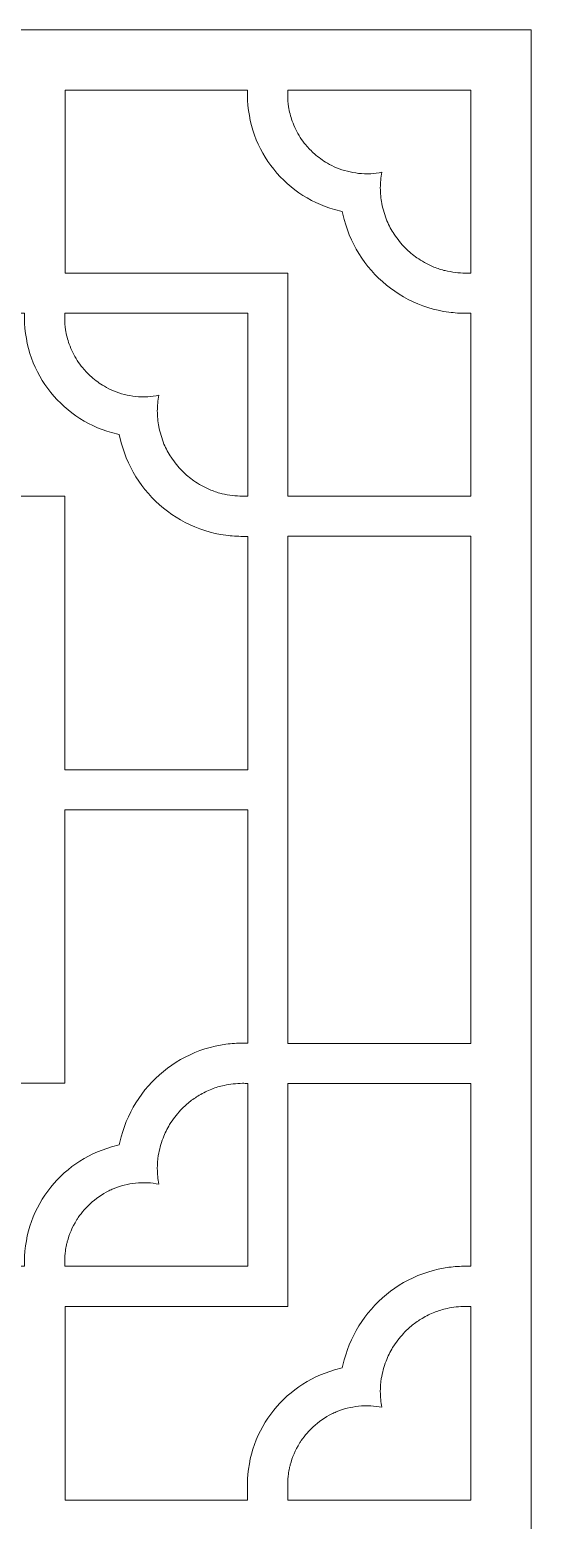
# Model space of a CAD drawing. Header units: centimetres. Extents: x -14.1 to 14.9, y -13 to 16.1.
# Drawn here: x 10.04 to 14.93, y 1.56 to 16.07 of the extents above; entities that cross this region are included whole.
import ezdxf

# ---------------------------------------------------------------- set-up
doc = ezdxf.new("R2010")
doc.units = ezdxf.units.CM
doc.header["$MEASUREMENT"] = 0
doc.layers.add('layer 1', color=7, linetype='Continuous')

msp = doc.modelspace()

# ---------------------------------------------------------------- linework, layer by layer
at = {"layer": 'layer 1', "color": 242, "lineweight": 9}
for points, knots in [([(-14.0974, -12.95474), (-14.0974, -3.27919), (-14.0974, 6.39637), (-14.0974, 16.07193), (-14.0974, 16.07193), (-14.0974, 16.07193), (14.92927, 16.07193), (14.92927, 16.07193), (14.92927, 16.07193), (14.92927, 6.39637), (14.92927, -3.27919), (14.92927, -12.95474), (14.92927, -12.95474), (14.92927, -12.95474), (-14.0974, -12.95474), (-14.0974, -12.95474)], [0, 0, 0, 0, 0.2, 0.2, 0.2, 0.2, 0.4, 0.4, 0.4, 0.4, 0.6, 0.6, 0.6, 0.6, 1, 1, 1, 1]), ([(12.5593, 11.53059), (12.5593, 11.53059), (12.5593, 13.70196), (12.5593, 13.70196), (12.5593, 13.70196), (12.5593, 13.70196), (10.38879, 13.70196), (10.38879, 13.70196), (10.38879, 13.70196), (10.38879, 13.70196), (10.38879, 15.48355), (10.38879, 15.48355), (10.38879, 15.48355), (10.38879, 15.48355), (12.16458, 15.48355), (12.16458, 15.48355), (12.16458, 15.48355), (12.16458, 15.48355), (12.16685, 15.38656), (12.16685, 15.38656), (12.16685, 15.38656), (12.16685, 15.38656), (12.17024, 15.33605), (12.17024, 15.33605), (12.17024, 15.33605), (12.17024, 15.33605), (12.17577, 15.28616), (12.17577, 15.28616), (12.17577, 15.28616), (12.17577, 15.28616), (12.18341, 15.23692), (12.18341, 15.23692), (12.18341, 15.23692), (12.18341, 15.23692), (12.1931, 15.18839), (12.1931, 15.18839), (12.1931, 15.18839), (12.1931, 15.18839), (12.20479, 15.14059), (12.20479, 15.14059), (12.20479, 15.14059), (12.20479, 15.14059), (12.21845, 15.09357), (12.21845, 15.09357), (12.21845, 15.09357), (12.21845, 15.09357), (12.23402, 15.04739), (12.23402, 15.04739), (12.23402, 15.04739), (12.23402, 15.04739), (12.25145, 15.00209), (12.25145, 15.00209), (12.25145, 15.00209), (12.25145, 15.00209), (12.27072, 14.95771), (12.27072, 14.95771), (12.27072, 14.95771), (12.27072, 14.95771), (12.29175, 14.91429), (12.29175, 14.91429), (12.29175, 14.91429), (12.29175, 14.91429), (12.31452, 14.8719), (12.31452, 14.8719), (12.31452, 14.8719), (12.31452, 14.8719), (12.33898, 14.83056), (12.33898, 14.83056), (12.33898, 14.83056), (12.33898, 14.83056), (12.36507, 14.79033), (12.36507, 14.79033), (12.36507, 14.79033), (12.36507, 14.79033), (12.39276, 14.75126), (12.39276, 14.75126), (12.39276, 14.75126), (12.39276, 14.75126), (12.42199, 14.71339), (12.42199, 14.71339), (12.42199, 14.71339), (12.42199, 14.71339), (12.45272, 14.67677), (12.45272, 14.67677), (12.45272, 14.67677), (12.45272, 14.67677), (12.4849, 14.64145), (12.4849, 14.64145), (12.4849, 14.64145), (12.4849, 14.64145), (12.51848, 14.60748), (12.51848, 14.60748), (12.51848, 14.60748), (12.51848, 14.60748), (12.55343, 14.57488), (12.55343, 14.57488), (12.55343, 14.57488), (12.55343, 14.57488), (12.58968, 14.54374), (12.58968, 14.54374), (12.58968, 14.54374), (12.58968, 14.54374), (12.6272, 14.51407), (12.6272, 14.51407), (12.6272, 14.51407), (12.6272, 14.51407), (12.66594, 14.48595), (12.66594, 14.48595), (12.66594, 14.48595), (12.66594, 14.48595), (12.70584, 14.45939), (12.70584, 14.45939), (12.70584, 14.45939), (12.70584, 14.45939), (12.74686, 14.43447), (12.74686, 14.43447), (12.74686, 14.43447), (12.74686, 14.43447), (12.78897, 14.41121), (12.78897, 14.41121), (12.78897, 14.41121), (12.78897, 14.41121), (12.8321, 14.38968), (12.8321, 14.38968), (12.8321, 14.38968), (12.8321, 14.38968), (12.87621, 14.3699), (12.87621, 14.3699), (12.87621, 14.3699), (12.87621, 14.3699), (12.92125, 14.35194), (12.92125, 14.35194), (12.92125, 14.35194), (12.92125, 14.35194), (12.96719, 14.33583), (12.96719, 14.33583), (12.96719, 14.33583), (12.96719, 14.33583), (13.01397, 14.32162), (13.01397, 14.32162), (13.01397, 14.32162), (13.01397, 14.32162), (13.08931, 14.3022), (13.08931, 14.3022), (13.08931, 14.3022), (13.08931, 14.3022), (13.10822, 14.22324), (13.10822, 14.22324), (13.10822, 14.22324), (13.10822, 14.22324), (13.12258, 14.173), (13.12258, 14.173), (13.12258, 14.173), (13.12258, 14.173), (13.13901, 14.12367), (13.13901, 14.12367), (13.13901, 14.12367), (13.13901, 14.12367), (13.15746, 14.07527), (13.15746, 14.07527), (13.15746, 14.07527), (13.15746, 14.07527), (13.1779, 14.02788), (13.1779, 14.02788), (13.1779, 14.02788), (13.1779, 14.02788), (13.20025, 13.98152), (13.20025, 13.98152), (13.20025, 13.98152), (13.20025, 13.98152), (13.22448, 13.93626), (13.22448, 13.93626), (13.22448, 13.93626), (13.22448, 13.93626), (13.25053, 13.89215), (13.25053, 13.89215), (13.25053, 13.89215), (13.25053, 13.89215), (13.27835, 13.84924), (13.27835, 13.84924), (13.27835, 13.84924), (13.27835, 13.84924), (13.30789, 13.80757), (13.30789, 13.80757), (13.30789, 13.80757), (13.30789, 13.80757), (13.3391, 13.76721), (13.3391, 13.76721), (13.3391, 13.76721), (13.3391, 13.76721), (13.37194, 13.7282), (13.37194, 13.7282), (13.37194, 13.7282), (13.37194, 13.7282), (13.40634, 13.6906), (13.40634, 13.6906), (13.40634, 13.6906), (13.40634, 13.6906), (13.44226, 13.65445), (13.44226, 13.65445), (13.44226, 13.65445), (13.44226, 13.65445), (13.47964, 13.61981), (13.47964, 13.61981), (13.47964, 13.61981), (13.47964, 13.61981), (13.51844, 13.58673), (13.51844, 13.58673), (13.51844, 13.58673), (13.51844, 13.58673), (13.55859, 13.55527), (13.55859, 13.55527), (13.55859, 13.55527), (13.55859, 13.55527), (13.60005, 13.52547), (13.60005, 13.52547), (13.60005, 13.52547), (13.60005, 13.52547), (13.64278, 13.49738), (13.64278, 13.49738), (13.64278, 13.49738), (13.64278, 13.49738), (13.68671, 13.47105), (13.68671, 13.47105), (13.68671, 13.47105), (13.68671, 13.47105), (13.73179, 13.44654), (13.73179, 13.44654), (13.73179, 13.44654), (13.73179, 13.44654), (13.77798, 13.4239), (13.77798, 13.4239), (13.77798, 13.4239), (13.77798, 13.4239), (13.82522, 13.40317), (13.82522, 13.40317), (13.82522, 13.40317), (13.82522, 13.40317), (13.87347, 13.38441), (13.87347, 13.38441), (13.87347, 13.38441), (13.87347, 13.38441), (13.92266, 13.36767), (13.92266, 13.36767), (13.92266, 13.36767), (13.92266, 13.36767), (13.97275, 13.353), (13.97275, 13.353), (13.97275, 13.353), (13.97275, 13.353), (14.0237, 13.34045), (14.0237, 13.34045), (14.0237, 13.34045), (14.0237, 13.34045), (14.07546, 13.33005), (14.07546, 13.33005), (14.07546, 13.33005), (14.07546, 13.33005), (14.12797, 13.32189), (14.12797, 13.32189), (14.12797, 13.32189), (14.18315, 13.31577), (14.2382, 13.31067), (14.29383, 13.31125), (14.29383, 13.31125), (14.29383, 13.31125), (14.34089, 13.31153), (14.34089, 13.31153), (14.34089, 13.31153), (14.34089, 13.31153), (14.34089, 11.53059), (14.34089, 11.53059), (14.34089, 11.53059), (14.34089, 11.53059), (12.5593, 11.53059), (12.5593, 11.53059)], [0, 0, 0, 0, 0.01428571, 0.01428571, 0.01428571, 0.01428571, 0.02857143, 0.02857143, 0.02857143, 0.02857143, 0.04285714, 0.04285714, 0.04285714, 0.04285714, 0.05714286, 0.05714286, 0.05714286, 0.05714286, 0.07142857, 0.07142857, 0.07142857, 0.07142857, 0.08571429, 0.08571429, 0.08571429, 0.08571429, 0.1, 0.1, 0.1, 0.1, 0.11428571, 0.11428571, 0.11428571, 0.11428571, 0.12857143, 0.12857143, 0.12857143, 0.12857143, 0.14285714, 0.14285714, 0.14285714, 0.14285714, 0.15714286, 0.15714286, 0.15714286, 0.15714286, 0.17142857, 0.17142857, 0.17142857, 0.17142857, 0.18571429, 0.18571429, 0.18571429, 0.18571429, 0.2, 0.2, 0.2, 0.2, 0.21428571, 0.21428571, 0.21428571, 0.21428571, 0.22857143, 0.22857143, 0.22857143, 0.22857143, 0.24285714, 0.24285714, 0.24285714, 0.24285714, 0.25714286, 0.25714286, 0.25714286, 0.25714286, 0.27142857, 0.27142857, 0.27142857, 0.27142857, 0.28571429, 0.28571429, 0.28571429, 0.28571429, 0.3, 0.3, 0.3, 0.3, 0.31428571, 0.31428571, 0.31428571, 0.31428571, 0.32857143, 0.32857143, 0.32857143, 0.32857143, 0.34285714, 0.34285714, 0.34285714, 0.34285714, 0.35714286, 0.35714286, 0.35714286, 0.35714286, 0.37142857, 0.37142857, 0.37142857, 0.37142857, 0.38571429, 0.38571429, 0.38571429, 0.38571429, 0.4, 0.4, 0.4, 0.4, 0.41428571, 0.41428571, 0.41428571, 0.41428571, 0.42857143, 0.42857143, 0.42857143, 0.42857143, 0.44285714, 0.44285714, 0.44285714, 0.44285714, 0.45714286, 0.45714286, 0.45714286, 0.45714286, 0.47142857, 0.47142857, 0.47142857, 0.47142857, 0.48571429, 0.48571429, 0.48571429, 0.48571429, 0.5, 0.5, 0.5, 0.5, 0.51428571, 0.51428571, 0.51428571, 0.51428571, 0.52857143, 0.52857143, 0.52857143, 0.52857143, 0.54285714, 0.54285714, 0.54285714, 0.54285714, 0.55714286, 0.55714286, 0.55714286, 0.55714286, 0.57142857, 0.57142857, 0.57142857, 0.57142857, 0.58571429, 0.58571429, 0.58571429, 0.58571429, 0.6, 0.6, 0.6, 0.6, 0.61428571, 0.61428571, 0.61428571, 0.61428571, 0.62857143, 0.62857143, 0.62857143, 0.62857143, 0.64285714, 0.64285714, 0.64285714, 0.64285714, 0.65714286, 0.65714286, 0.65714286, 0.65714286, 0.67142857, 0.67142857, 0.67142857, 0.67142857, 0.68571429, 0.68571429, 0.68571429, 0.68571429, 0.7, 0.7, 0.7, 0.7, 0.71428571, 0.71428571, 0.71428571, 0.71428571, 0.72857143, 0.72857143, 0.72857143, 0.72857143, 0.74285714, 0.74285714, 0.74285714, 0.74285714, 0.75714286, 0.75714286, 0.75714286, 0.75714286, 0.77142857, 0.77142857, 0.77142857, 0.77142857, 0.78571429, 0.78571429, 0.78571429, 0.78571429, 0.8, 0.8, 0.8, 0.8, 0.81428571, 0.81428571, 0.81428571, 0.81428571, 0.82857143, 0.82857143, 0.82857143, 0.82857143, 0.84285714, 0.84285714, 0.84285714, 0.84285714, 0.85714286, 0.85714286, 0.85714286, 0.85714286, 0.87142857, 0.87142857, 0.87142857, 0.87142857, 0.88571429, 0.88571429, 0.88571429, 0.88571429, 0.9, 0.9, 0.9, 0.9, 0.91428571, 0.91428571, 0.91428571, 0.91428571, 0.92857143, 0.92857143, 0.92857143, 0.92857143, 0.94285714, 0.94285714, 0.94285714, 0.94285714, 0.95714286, 0.95714286, 0.95714286, 0.95714286, 0.97142857, 0.97142857, 0.97142857, 0.97142857, 1, 1, 1, 1]), ([(14.07801, 13.72959), (14.04059, 13.74044), (14.00394, 13.75302), (13.96768, 13.76727), (13.96768, 13.76727), (13.91447, 13.79158), (13.86414, 13.8195), (13.81562, 13.85221), (13.81562, 13.85221), (13.77536, 13.87969), (13.73843, 13.91245), (13.70313, 13.94601), (13.70313, 13.94601), (13.66294, 13.98839), (13.62671, 14.03299), (13.5939, 14.08132), (13.5939, 14.08132), (13.56671, 14.12189), (13.54461, 14.16614), (13.5244, 14.21057), (13.5244, 14.21057), (13.50272, 14.26581), (13.48586, 14.32169), (13.47386, 14.37984), (13.47386, 14.37984), (13.46384, 14.42983), (13.4606, 14.48151), (13.45925, 14.53244), (13.45925, 14.53244), (13.46068, 14.58371), (13.46528, 14.63432), (13.4742, 14.68487), (13.4742, 14.68487), (13.43841, 14.67801), (13.40253, 14.67352), (13.36623, 14.67063), (13.36623, 14.67063), (13.32659, 14.66971), (13.28723, 14.67066), (13.2477, 14.67361), (13.2477, 14.67361), (13.17445, 14.68322), (13.10129, 14.69948), (13.03315, 14.72847), (13.03315, 14.72847), (13.00252, 14.74161), (12.97219, 14.75563), (12.94354, 14.77268), (12.94354, 14.77268), (12.89882, 14.79986), (12.85723, 14.82987), (12.81782, 14.86431), (12.81782, 14.86431), (12.78732, 14.89155), (12.75929, 14.92042), (12.73236, 14.95118), (12.73236, 14.95118), (12.71455, 14.97497), (12.6957, 14.99816), (12.67989, 15.02334), (12.67989, 15.02334), (12.64823, 15.07457), (12.62212, 15.12741), (12.60093, 15.1838), (12.60093, 15.1838), (12.58442, 15.22869), (12.57388, 15.27547), (12.56541, 15.32249), (12.56541, 15.32249), (12.56073, 15.35949), (12.55796, 15.39648), (12.55753, 15.43379), (12.55753, 15.43379), (12.55753, 15.43379), (12.55718, 15.48355), (12.55718, 15.48355), (12.55718, 15.48355), (12.55718, 15.48355), (14.34089, 15.48355), (14.34089, 15.48355), (14.34089, 15.48355), (14.34089, 15.48355), (14.34089, 13.70345), (14.34089, 13.70345), (14.34089, 13.70345), (14.32376, 13.703), (14.30663, 13.70255), (14.28952, 13.7021), (14.28952, 13.7021), (14.22194, 13.70403), (14.15635, 13.71182), (14.09034, 13.72649), (14.09034, 13.72649), (14.09034, 13.72649), (14.07801, 13.72959), (14.07801, 13.72959)], [0, 0, 0, 0, 0.04, 0.04, 0.04, 0.04, 0.08, 0.08, 0.08, 0.08, 0.12, 0.12, 0.12, 0.12, 0.16, 0.16, 0.16, 0.16, 0.2, 0.2, 0.2, 0.2, 0.24, 0.24, 0.24, 0.24, 0.28, 0.28, 0.28, 0.28, 0.32, 0.32, 0.32, 0.32, 0.36, 0.36, 0.36, 0.36, 0.4, 0.4, 0.4, 0.4, 0.44, 0.44, 0.44, 0.44, 0.48, 0.48, 0.48, 0.48, 0.52, 0.52, 0.52, 0.52, 0.56, 0.56, 0.56, 0.56, 0.6, 0.6, 0.6, 0.6, 0.64, 0.64, 0.64, 0.64, 0.68, 0.68, 0.68, 0.68, 0.72, 0.72, 0.72, 0.72, 0.76, 0.76, 0.76, 0.76, 0.8, 0.8, 0.8, 0.8, 0.84, 0.84, 0.84, 0.84, 0.88, 0.88, 0.88, 0.88, 0.92, 0.92, 0.92, 0.92, 1, 1, 1, 1]), ([(10.38694, 8.86692), (10.38694, 8.86692), (10.38694, 11.5296), (10.38694, 11.5296), (10.38694, 11.5296), (10.38694, 11.5296), (7.67149, 11.5296), (7.67149, 11.5296), (7.67149, 11.5296), (7.67149, 11.5296), (7.67149, 13.31119), (7.67149, 13.31119), (7.67149, 13.31119), (7.67149, 13.31119), (9.99222, 13.31119), (9.99222, 13.31119), (9.99222, 13.31119), (9.99222, 13.31119), (9.99449, 13.2142), (9.99449, 13.2142), (9.99449, 13.2142), (9.99449, 13.2142), (9.99788, 13.16369), (9.99788, 13.16369), (9.99788, 13.16369), (9.99788, 13.16369), (10.00342, 13.1138), (10.00342, 13.1138), (10.00342, 13.1138), (10.00342, 13.1138), (10.01105, 13.06456), (10.01105, 13.06456), (10.01105, 13.06456), (10.01105, 13.06456), (10.02074, 13.01603), (10.02074, 13.01603), (10.02074, 13.01603), (10.02074, 13.01603), (10.03243, 12.96823), (10.03243, 12.96823), (10.03243, 12.96823), (10.03243, 12.96823), (10.04609, 12.92121), (10.04609, 12.92121), (10.04609, 12.92121), (10.04609, 12.92121), (10.06166, 12.87503), (10.06166, 12.87503), (10.06166, 12.87503), (10.06166, 12.87503), (10.07909, 12.82973), (10.07909, 12.82973), (10.07909, 12.82973), (10.07909, 12.82973), (10.09836, 12.78535), (10.09836, 12.78535), (10.09836, 12.78535), (10.09836, 12.78535), (10.11939, 12.74194), (10.11939, 12.74194), (10.11939, 12.74194), (10.11939, 12.74194), (10.14216, 12.69954), (10.14216, 12.69954), (10.14216, 12.69954), (10.14216, 12.69954), (10.16662, 12.6582), (10.16662, 12.6582), (10.16662, 12.6582), (10.16662, 12.6582), (10.19271, 12.61798), (10.19271, 12.61798), (10.19271, 12.61798), (10.19271, 12.61798), (10.2204, 12.5789), (10.2204, 12.5789), (10.2204, 12.5789), (10.2204, 12.5789), (10.24963, 12.54103), (10.24963, 12.54103), (10.24963, 12.54103), (10.24963, 12.54103), (10.28036, 12.50441), (10.28036, 12.50441), (10.28036, 12.50441), (10.28036, 12.50441), (10.31254, 12.46909), (10.31254, 12.46909), (10.31254, 12.46909), (10.31254, 12.46909), (10.34612, 12.43512), (10.34612, 12.43512), (10.34612, 12.43512), (10.34612, 12.43512), (10.38107, 12.40253), (10.38107, 12.40253), (10.38107, 12.40253), (10.38107, 12.40253), (10.41732, 12.37138), (10.41732, 12.37138), (10.41732, 12.37138), (10.41732, 12.37138), (10.45484, 12.34171), (10.45484, 12.34171), (10.45484, 12.34171), (10.45484, 12.34171), (10.49358, 12.31359), (10.49358, 12.31359), (10.49358, 12.31359), (10.49358, 12.31359), (10.53348, 12.28703), (10.53348, 12.28703), (10.53348, 12.28703), (10.53348, 12.28703), (10.5745, 12.26211), (10.5745, 12.26211), (10.5745, 12.26211), (10.5745, 12.26211), (10.61661, 12.23885), (10.61661, 12.23885), (10.61661, 12.23885), (10.61661, 12.23885), (10.65974, 12.21732), (10.65974, 12.21732), (10.65974, 12.21732), (10.65974, 12.21732), (10.70385, 12.19754), (10.70385, 12.19754), (10.70385, 12.19754), (10.70385, 12.19754), (10.74889, 12.17958), (10.74889, 12.17958), (10.74889, 12.17958), (10.74889, 12.17958), (10.79483, 12.16347), (10.79483, 12.16347), (10.79483, 12.16347), (10.79483, 12.16347), (10.84161, 12.14926), (10.84161, 12.14926), (10.84161, 12.14926), (10.84161, 12.14926), (10.91695, 12.12984), (10.91695, 12.12984), (10.91695, 12.12984), (10.91695, 12.12984), (10.93586, 12.05088), (10.93586, 12.05088), (10.93586, 12.05088), (10.93586, 12.05088), (10.95022, 12.00064), (10.95022, 12.00064), (10.95022, 12.00064), (10.95022, 12.00064), (10.96665, 11.95131), (10.96665, 11.95131), (10.96665, 11.95131), (10.96665, 11.95131), (10.9851, 11.90291), (10.9851, 11.90291), (10.9851, 11.90291), (10.9851, 11.90291), (11.00554, 11.85552), (11.00554, 11.85552), (11.00554, 11.85552), (11.00554, 11.85552), (11.02789, 11.80916), (11.02789, 11.80916), (11.02789, 11.80916), (11.02789, 11.80916), (11.05212, 11.7639), (11.05212, 11.7639), (11.05212, 11.7639), (11.05212, 11.7639), (11.07817, 11.71979), (11.07817, 11.71979), (11.07817, 11.71979), (11.07817, 11.71979), (11.10599, 11.67688), (11.10599, 11.67688), (11.10599, 11.67688), (11.10599, 11.67688), (11.13553, 11.63521), (11.13553, 11.63521), (11.13553, 11.63521), (11.13553, 11.63521), (11.16675, 11.59485), (11.16675, 11.59485), (11.16675, 11.59485), (11.16675, 11.59485), (11.19958, 11.55584), (11.19958, 11.55584), (11.19958, 11.55584), (11.19958, 11.55584), (11.23398, 11.51824), (11.23398, 11.51824), (11.23398, 11.51824), (11.23398, 11.51824), (11.2699, 11.48209), (11.2699, 11.48209), (11.2699, 11.48209), (11.2699, 11.48209), (11.30728, 11.44746), (11.30728, 11.44746), (11.30728, 11.44746), (11.30728, 11.44746), (11.34608, 11.41437), (11.34608, 11.41437), (11.34608, 11.41437), (11.34608, 11.41437), (11.38623, 11.38291), (11.38623, 11.38291), (11.38623, 11.38291), (11.38623, 11.38291), (11.42769, 11.35311), (11.42769, 11.35311), (11.42769, 11.35311), (11.42769, 11.35311), (11.47042, 11.32502), (11.47042, 11.32502), (11.47042, 11.32502), (11.47042, 11.32502), (11.51435, 11.29869), (11.51435, 11.29869), (11.51435, 11.29869), (11.51435, 11.29869), (11.55943, 11.27418), (11.55943, 11.27418), (11.55943, 11.27418), (11.55943, 11.27418), (11.60562, 11.25154), (11.60562, 11.25154), (11.60562, 11.25154), (11.60562, 11.25154), (11.65286, 11.23081), (11.65286, 11.23081), (11.65286, 11.23081), (11.65286, 11.23081), (11.70111, 11.21205), (11.70111, 11.21205), (11.70111, 11.21205), (11.70111, 11.21205), (11.7503, 11.19531), (11.7503, 11.19531), (11.7503, 11.19531), (11.7503, 11.19531), (11.80039, 11.18064), (11.80039, 11.18064), (11.80039, 11.18064), (11.80039, 11.18064), (11.85134, 11.16809), (11.85134, 11.16809), (11.85134, 11.16809), (11.85134, 11.16809), (11.9031, 11.15769), (11.9031, 11.15769), (11.9031, 11.15769), (11.9031, 11.15769), (11.95561, 11.14953), (11.95561, 11.14953), (11.95561, 11.14953), (12.01079, 11.14341), (12.06584, 11.13831), (12.12147, 11.1389), (12.12147, 11.1389), (12.12147, 11.1389), (12.16853, 11.13917), (12.16853, 11.13917), (12.16853, 11.13917), (12.16853, 11.13917), (12.16853, 8.86692), (12.16853, 8.86692), (12.16853, 8.86692), (12.16853, 8.86692), (10.38694, 8.86692), (10.38694, 8.86692)], [0, 0, 0, 0, 0.01428571, 0.01428571, 0.01428571, 0.01428571, 0.02857143, 0.02857143, 0.02857143, 0.02857143, 0.04285714, 0.04285714, 0.04285714, 0.04285714, 0.05714286, 0.05714286, 0.05714286, 0.05714286, 0.07142857, 0.07142857, 0.07142857, 0.07142857, 0.08571429, 0.08571429, 0.08571429, 0.08571429, 0.1, 0.1, 0.1, 0.1, 0.11428571, 0.11428571, 0.11428571, 0.11428571, 0.12857143, 0.12857143, 0.12857143, 0.12857143, 0.14285714, 0.14285714, 0.14285714, 0.14285714, 0.15714286, 0.15714286, 0.15714286, 0.15714286, 0.17142857, 0.17142857, 0.17142857, 0.17142857, 0.18571429, 0.18571429, 0.18571429, 0.18571429, 0.2, 0.2, 0.2, 0.2, 0.21428571, 0.21428571, 0.21428571, 0.21428571, 0.22857143, 0.22857143, 0.22857143, 0.22857143, 0.24285714, 0.24285714, 0.24285714, 0.24285714, 0.25714286, 0.25714286, 0.25714286, 0.25714286, 0.27142857, 0.27142857, 0.27142857, 0.27142857, 0.28571429, 0.28571429, 0.28571429, 0.28571429, 0.3, 0.3, 0.3, 0.3, 0.31428571, 0.31428571, 0.31428571, 0.31428571, 0.32857143, 0.32857143, 0.32857143, 0.32857143, 0.34285714, 0.34285714, 0.34285714, 0.34285714, 0.35714286, 0.35714286, 0.35714286, 0.35714286, 0.37142857, 0.37142857, 0.37142857, 0.37142857, 0.38571429, 0.38571429, 0.38571429, 0.38571429, 0.4, 0.4, 0.4, 0.4, 0.41428571, 0.41428571, 0.41428571, 0.41428571, 0.42857143, 0.42857143, 0.42857143, 0.42857143, 0.44285714, 0.44285714, 0.44285714, 0.44285714, 0.45714286, 0.45714286, 0.45714286, 0.45714286, 0.47142857, 0.47142857, 0.47142857, 0.47142857, 0.48571429, 0.48571429, 0.48571429, 0.48571429, 0.5, 0.5, 0.5, 0.5, 0.51428571, 0.51428571, 0.51428571, 0.51428571, 0.52857143, 0.52857143, 0.52857143, 0.52857143, 0.54285714, 0.54285714, 0.54285714, 0.54285714, 0.55714286, 0.55714286, 0.55714286, 0.55714286, 0.57142857, 0.57142857, 0.57142857, 0.57142857, 0.58571429, 0.58571429, 0.58571429, 0.58571429, 0.6, 0.6, 0.6, 0.6, 0.61428571, 0.61428571, 0.61428571, 0.61428571, 0.62857143, 0.62857143, 0.62857143, 0.62857143, 0.64285714, 0.64285714, 0.64285714, 0.64285714, 0.65714286, 0.65714286, 0.65714286, 0.65714286, 0.67142857, 0.67142857, 0.67142857, 0.67142857, 0.68571429, 0.68571429, 0.68571429, 0.68571429, 0.7, 0.7, 0.7, 0.7, 0.71428571, 0.71428571, 0.71428571, 0.71428571, 0.72857143, 0.72857143, 0.72857143, 0.72857143, 0.74285714, 0.74285714, 0.74285714, 0.74285714, 0.75714286, 0.75714286, 0.75714286, 0.75714286, 0.77142857, 0.77142857, 0.77142857, 0.77142857, 0.78571429, 0.78571429, 0.78571429, 0.78571429, 0.8, 0.8, 0.8, 0.8, 0.81428571, 0.81428571, 0.81428571, 0.81428571, 0.82857143, 0.82857143, 0.82857143, 0.82857143, 0.84285714, 0.84285714, 0.84285714, 0.84285714, 0.85714286, 0.85714286, 0.85714286, 0.85714286, 0.87142857, 0.87142857, 0.87142857, 0.87142857, 0.88571429, 0.88571429, 0.88571429, 0.88571429, 0.9, 0.9, 0.9, 0.9, 0.91428571, 0.91428571, 0.91428571, 0.91428571, 0.92857143, 0.92857143, 0.92857143, 0.92857143, 0.94285714, 0.94285714, 0.94285714, 0.94285714, 0.95714286, 0.95714286, 0.95714286, 0.95714286, 0.97142857, 0.97142857, 0.97142857, 0.97142857, 1, 1, 1, 1]), ([(11.91043, 11.55586), (11.87138, 11.56706), (11.83315, 11.58004), (11.79532, 11.59491), (11.79532, 11.59491), (11.74212, 11.61921), (11.69179, 11.64713), (11.64326, 11.67985), (11.64326, 11.67985), (11.60301, 11.70732), (11.56608, 11.74008), (11.53077, 11.77365), (11.53077, 11.77365), (11.49059, 11.81602), (11.45435, 11.86063), (11.42154, 11.90896), (11.42154, 11.90896), (11.39435, 11.94952), (11.37225, 11.99378), (11.35205, 12.03821), (11.35205, 12.03821), (11.33036, 12.09345), (11.3135, 12.14933), (11.3015, 12.20748), (11.3015, 12.20748), (11.29149, 12.25747), (11.28824, 12.30914), (11.28689, 12.36008), (11.28689, 12.36008), (11.28832, 12.41135), (11.29292, 12.46198), (11.30184, 12.51251), (11.30184, 12.51251), (11.26607, 12.50565), (11.23019, 12.50116), (11.19387, 12.49827), (11.19387, 12.49827), (11.15424, 12.49735), (11.11489, 12.4983), (11.07534, 12.50125), (11.07534, 12.50125), (11.0021, 12.51086), (10.92895, 12.52712), (10.86079, 12.55611), (10.86079, 12.55611), (10.83018, 12.56925), (10.79984, 12.58326), (10.77118, 12.60032), (10.77118, 12.60032), (10.72648, 12.6275), (10.68487, 12.6575), (10.64546, 12.69195), (10.64546, 12.69195), (10.61497, 12.71918), (10.58693, 12.74805), (10.56, 12.77882), (10.56, 12.77882), (10.5422, 12.80261), (10.52333, 12.82579), (10.50752, 12.85099), (10.50752, 12.85099), (10.47587, 12.90222), (10.44976, 12.95504), (10.42857, 13.01144), (10.42857, 13.01144), (10.41207, 13.05633), (10.40153, 13.1031), (10.39305, 13.15013), (10.39305, 13.15013), (10.38837, 13.18712), (10.3856, 13.22412), (10.38517, 13.26143), (10.38517, 13.26143), (10.38517, 13.26143), (10.38482, 13.31119), (10.38482, 13.31119), (10.38482, 13.31119), (10.38482, 13.31119), (12.16853, 13.31119), (12.16853, 13.31119), (12.16853, 13.31119), (12.16853, 13.31119), (12.16853, 11.53109), (12.16853, 11.53109), (12.16853, 11.53109), (12.1514, 11.53064), (12.13427, 11.53019), (12.11716, 11.52974), (12.11716, 11.52974), (12.04958, 11.53167), (11.98398, 11.53946), (11.91798, 11.55413), (11.91798, 11.55413), (11.91798, 11.55413), (11.91043, 11.55586), (11.91043, 11.55586)], [0, 0, 0, 0, 0.04, 0.04, 0.04, 0.04, 0.08, 0.08, 0.08, 0.08, 0.12, 0.12, 0.12, 0.12, 0.16, 0.16, 0.16, 0.16, 0.2, 0.2, 0.2, 0.2, 0.24, 0.24, 0.24, 0.24, 0.28, 0.28, 0.28, 0.28, 0.32, 0.32, 0.32, 0.32, 0.36, 0.36, 0.36, 0.36, 0.4, 0.4, 0.4, 0.4, 0.44, 0.44, 0.44, 0.44, 0.48, 0.48, 0.48, 0.48, 0.52, 0.52, 0.52, 0.52, 0.56, 0.56, 0.56, 0.56, 0.6, 0.6, 0.6, 0.6, 0.64, 0.64, 0.64, 0.64, 0.68, 0.68, 0.68, 0.68, 0.72, 0.72, 0.72, 0.72, 0.76, 0.76, 0.76, 0.76, 0.8, 0.8, 0.8, 0.8, 0.84, 0.84, 0.84, 0.84, 0.88, 0.88, 0.88, 0.88, 0.92, 0.92, 0.92, 0.92, 1, 1, 1, 1]), ([(14.34089, 11.13983), (14.34089, 11.13983), (14.34089, 6.20087), (14.34089, 6.20087), (14.34089, 6.20087), (14.34089, 6.20087), (12.5593, 6.20087), (12.5593, 6.20087), (12.5593, 6.20087), (12.5593, 6.20087), (12.5593, 11.13983), (12.5593, 11.13983), (12.5593, 11.13983), (12.5593, 11.13983), (14.34089, 11.13983), (14.34089, 11.13983)], [0, 0, 0, 0, 0.2, 0.2, 0.2, 0.2, 0.4, 0.4, 0.4, 0.4, 0.6, 0.6, 0.6, 0.6, 1, 1, 1, 1]), ([(12.12053, 6.2042), (12.06548, 6.20522), (12.01022, 6.19961), (11.95561, 6.19356), (11.95561, 6.19356), (11.95561, 6.19356), (11.9031, 6.18539), (11.9031, 6.18539), (11.9031, 6.18539), (11.9031, 6.18539), (11.85134, 6.175), (11.85134, 6.175), (11.85134, 6.175), (11.85134, 6.175), (11.80039, 6.16245), (11.80039, 6.16245), (11.80039, 6.16245), (11.80039, 6.16245), (11.7503, 6.14778), (11.7503, 6.14778), (11.7503, 6.14778), (11.7503, 6.14778), (11.70111, 6.13103), (11.70111, 6.13103), (11.70111, 6.13103), (11.70111, 6.13103), (11.65286, 6.11227), (11.65286, 6.11227), (11.65286, 6.11227), (11.65286, 6.11227), (11.60562, 6.09155), (11.60562, 6.09155), (11.60562, 6.09155), (11.60562, 6.09155), (11.55943, 6.06891), (11.55943, 6.06891), (11.55943, 6.06891), (11.55943, 6.06891), (11.51435, 6.0444), (11.51435, 6.0444), (11.51435, 6.0444), (11.51435, 6.0444), (11.47042, 6.01807), (11.47042, 6.01807), (11.47042, 6.01807), (11.47042, 6.01807), (11.4277, 5.98998), (11.4277, 5.98998), (11.4277, 5.98998), (11.4277, 5.98998), (11.38623, 5.96018), (11.38623, 5.96018), (11.38623, 5.96018), (11.38623, 5.96018), (11.34608, 5.92871), (11.34608, 5.92871), (11.34608, 5.92871), (11.34608, 5.92871), (11.30728, 5.89563), (11.30728, 5.89563), (11.30728, 5.89563), (11.30728, 5.89563), (11.2699, 5.861), (11.2699, 5.861), (11.2699, 5.861), (11.2699, 5.861), (11.23398, 5.82485), (11.23398, 5.82485), (11.23398, 5.82485), (11.23398, 5.82485), (11.19958, 5.78725), (11.19958, 5.78725), (11.19958, 5.78725), (11.19958, 5.78725), (11.16675, 5.74824), (11.16675, 5.74824), (11.16675, 5.74824), (11.16675, 5.74824), (11.13553, 5.70788), (11.13553, 5.70788), (11.13553, 5.70788), (11.13553, 5.70788), (11.10599, 5.66621), (11.10599, 5.66621), (11.10599, 5.66621), (11.10599, 5.66621), (11.07817, 5.6233), (11.07817, 5.6233), (11.07817, 5.6233), (11.07817, 5.6233), (11.05211, 5.57919), (11.05211, 5.57919), (11.05211, 5.57919), (11.05211, 5.57919), (11.02789, 5.53393), (11.02789, 5.53393), (11.02789, 5.53393), (11.02789, 5.53393), (11.00554, 5.48758), (11.00554, 5.48758), (11.00554, 5.48758), (11.00554, 5.48758), (10.9851, 5.44017), (10.9851, 5.44017), (10.9851, 5.44017), (10.9851, 5.44017), (10.96665, 5.39178), (10.96665, 5.39178), (10.96665, 5.39178), (10.96665, 5.39178), (10.95022, 5.34244), (10.95022, 5.34244), (10.95022, 5.34244), (10.95022, 5.34244), (10.93586, 5.29221), (10.93586, 5.29221), (10.93586, 5.29221), (10.93586, 5.29221), (10.91695, 5.21324), (10.91695, 5.21324), (10.91695, 5.21324), (10.91695, 5.21324), (10.84161, 5.19382), (10.84161, 5.19382), (10.84161, 5.19382), (10.84161, 5.19382), (10.79483, 5.17962), (10.79483, 5.17962), (10.79483, 5.17962), (10.79483, 5.17962), (10.74889, 5.16351), (10.74889, 5.16351), (10.74889, 5.16351), (10.74889, 5.16351), (10.70385, 5.14555), (10.70385, 5.14555), (10.70385, 5.14555), (10.70385, 5.14555), (10.65974, 5.12577), (10.65974, 5.12577), (10.65974, 5.12577), (10.65974, 5.12577), (10.61661, 5.10424), (10.61661, 5.10424), (10.61661, 5.10424), (10.61661, 5.10424), (10.57451, 5.08099), (10.57451, 5.08099), (10.57451, 5.08099), (10.57451, 5.08099), (10.53348, 5.05605), (10.53348, 5.05605), (10.53348, 5.05605), (10.53348, 5.05605), (10.49357, 5.02951), (10.49357, 5.02951), (10.49357, 5.02951), (10.49357, 5.02951), (10.45484, 5.00137), (10.45484, 5.00137), (10.45484, 5.00137), (10.45484, 5.00137), (10.41732, 4.97172), (10.41732, 4.97172), (10.41732, 4.97172), (10.41732, 4.97172), (10.38107, 4.94056), (10.38107, 4.94056), (10.38107, 4.94056), (10.38107, 4.94056), (10.34612, 4.90798), (10.34612, 4.90798), (10.34612, 4.90798), (10.34612, 4.90798), (10.31254, 4.874), (10.31254, 4.874), (10.31254, 4.874), (10.31254, 4.874), (10.28036, 4.83868), (10.28036, 4.83868), (10.28036, 4.83868), (10.28036, 4.83868), (10.24963, 4.80205), (10.24963, 4.80205), (10.24963, 4.80205), (10.24963, 4.80205), (10.22039, 4.76419), (10.22039, 4.76419), (10.22039, 4.76419), (10.22039, 4.76419), (10.19271, 4.72511), (10.19271, 4.72511), (10.19271, 4.72511), (10.19271, 4.72511), (10.16662, 4.68489), (10.16662, 4.68489), (10.16662, 4.68489), (10.16662, 4.68489), (10.14216, 4.64355), (10.14216, 4.64355), (10.14216, 4.64355), (10.14216, 4.64355), (10.11939, 4.60115), (10.11939, 4.60115), (10.11939, 4.60115), (10.11939, 4.60115), (10.09836, 4.55774), (10.09836, 4.55774), (10.09836, 4.55774), (10.09836, 4.55774), (10.07909, 4.51336), (10.07909, 4.51336), (10.07909, 4.51336), (10.07909, 4.51336), (10.06166, 4.46805), (10.06166, 4.46805), (10.06166, 4.46805), (10.06166, 4.46805), (10.04609, 4.42188), (10.04609, 4.42188), (10.04609, 4.42188), (10.04609, 4.42188), (10.03243, 4.37486), (10.03243, 4.37486), (10.03243, 4.37486), (10.03243, 4.37486), (10.02074, 4.32707), (10.02074, 4.32707), (10.02074, 4.32707), (10.02074, 4.32707), (10.01105, 4.27852), (10.01105, 4.27852), (10.01105, 4.27852), (10.01105, 4.27852), (10.00342, 4.22928), (10.00342, 4.22928), (10.00342, 4.22928), (10.00342, 4.22928), (9.99788, 4.17939), (9.99788, 4.17939), (9.99788, 4.17939), (9.99788, 4.17939), (9.99449, 4.12888), (9.99449, 4.12888), (9.99449, 4.12888), (9.99449, 4.12888), (9.99222, 4.03189), (9.99222, 4.03189), (9.99222, 4.03189), (9.99222, 4.03189), (7.67149, 4.03189), (7.67149, 4.03189), (7.67149, 4.03189), (7.67149, 4.03189), (7.67149, 5.81348), (7.67149, 5.81348), (7.67149, 5.81348), (7.67149, 5.81348), (10.38694, 5.81348), (10.38694, 5.81348), (10.38694, 5.81348), (10.38694, 5.81348), (10.38694, 8.47616), (10.38694, 8.47616), (10.38694, 8.47616), (10.38694, 8.47616), (12.16853, 8.47616), (12.16853, 8.47616), (12.16853, 8.47616), (12.16853, 8.47616), (12.16853, 6.20364), (12.16853, 6.20364), (12.16853, 6.20364), (12.16853, 6.20364), (12.12053, 6.2042), (12.12053, 6.2042)], [0, 0, 0, 0, 0.01428571, 0.01428571, 0.01428571, 0.01428571, 0.02857143, 0.02857143, 0.02857143, 0.02857143, 0.04285714, 0.04285714, 0.04285714, 0.04285714, 0.05714286, 0.05714286, 0.05714286, 0.05714286, 0.07142857, 0.07142857, 0.07142857, 0.07142857, 0.08571429, 0.08571429, 0.08571429, 0.08571429, 0.1, 0.1, 0.1, 0.1, 0.11428571, 0.11428571, 0.11428571, 0.11428571, 0.12857143, 0.12857143, 0.12857143, 0.12857143, 0.14285714, 0.14285714, 0.14285714, 0.14285714, 0.15714286, 0.15714286, 0.15714286, 0.15714286, 0.17142857, 0.17142857, 0.17142857, 0.17142857, 0.18571429, 0.18571429, 0.18571429, 0.18571429, 0.2, 0.2, 0.2, 0.2, 0.21428571, 0.21428571, 0.21428571, 0.21428571, 0.22857143, 0.22857143, 0.22857143, 0.22857143, 0.24285714, 0.24285714, 0.24285714, 0.24285714, 0.25714286, 0.25714286, 0.25714286, 0.25714286, 0.27142857, 0.27142857, 0.27142857, 0.27142857, 0.28571429, 0.28571429, 0.28571429, 0.28571429, 0.3, 0.3, 0.3, 0.3, 0.31428571, 0.31428571, 0.31428571, 0.31428571, 0.32857143, 0.32857143, 0.32857143, 0.32857143, 0.34285714, 0.34285714, 0.34285714, 0.34285714, 0.35714286, 0.35714286, 0.35714286, 0.35714286, 0.37142857, 0.37142857, 0.37142857, 0.37142857, 0.38571429, 0.38571429, 0.38571429, 0.38571429, 0.4, 0.4, 0.4, 0.4, 0.41428571, 0.41428571, 0.41428571, 0.41428571, 0.42857143, 0.42857143, 0.42857143, 0.42857143, 0.44285714, 0.44285714, 0.44285714, 0.44285714, 0.45714286, 0.45714286, 0.45714286, 0.45714286, 0.47142857, 0.47142857, 0.47142857, 0.47142857, 0.48571429, 0.48571429, 0.48571429, 0.48571429, 0.5, 0.5, 0.5, 0.5, 0.51428571, 0.51428571, 0.51428571, 0.51428571, 0.52857143, 0.52857143, 0.52857143, 0.52857143, 0.54285714, 0.54285714, 0.54285714, 0.54285714, 0.55714286, 0.55714286, 0.55714286, 0.55714286, 0.57142857, 0.57142857, 0.57142857, 0.57142857, 0.58571429, 0.58571429, 0.58571429, 0.58571429, 0.6, 0.6, 0.6, 0.6, 0.61428571, 0.61428571, 0.61428571, 0.61428571, 0.62857143, 0.62857143, 0.62857143, 0.62857143, 0.64285714, 0.64285714, 0.64285714, 0.64285714, 0.65714286, 0.65714286, 0.65714286, 0.65714286, 0.67142857, 0.67142857, 0.67142857, 0.67142857, 0.68571429, 0.68571429, 0.68571429, 0.68571429, 0.7, 0.7, 0.7, 0.7, 0.71428571, 0.71428571, 0.71428571, 0.71428571, 0.72857143, 0.72857143, 0.72857143, 0.72857143, 0.74285714, 0.74285714, 0.74285714, 0.74285714, 0.75714286, 0.75714286, 0.75714286, 0.75714286, 0.77142857, 0.77142857, 0.77142857, 0.77142857, 0.78571429, 0.78571429, 0.78571429, 0.78571429, 0.8, 0.8, 0.8, 0.8, 0.81428571, 0.81428571, 0.81428571, 0.81428571, 0.82857143, 0.82857143, 0.82857143, 0.82857143, 0.84285714, 0.84285714, 0.84285714, 0.84285714, 0.85714286, 0.85714286, 0.85714286, 0.85714286, 0.87142857, 0.87142857, 0.87142857, 0.87142857, 0.88571429, 0.88571429, 0.88571429, 0.88571429, 0.9, 0.9, 0.9, 0.9, 0.91428571, 0.91428571, 0.91428571, 0.91428571, 0.92857143, 0.92857143, 0.92857143, 0.92857143, 0.94285714, 0.94285714, 0.94285714, 0.94285714, 0.95714286, 0.95714286, 0.95714286, 0.95714286, 0.97142857, 0.97142857, 0.97142857, 0.97142857, 1, 1, 1, 1]), ([(10.40215, 4.23861), (10.40442, 4.24878), (10.4068, 4.25891), (10.40934, 4.269), (10.40934, 4.269), (10.42818, 4.34354), (10.46076, 4.41431), (10.50018, 4.48012), (10.50018, 4.48012), (10.50535, 4.48862), (10.51062, 4.49706), (10.51597, 4.50544), (10.51597, 4.50544), (10.5348, 4.53058), (10.55272, 4.55624), (10.5736, 4.57968), (10.5736, 4.57968), (10.59232, 4.60029), (10.61165, 4.61999), (10.63198, 4.63898), (10.63198, 4.63898), (10.68642, 4.68863), (10.74775, 4.73364), (10.81421, 4.76578), (10.81421, 4.76578), (10.82856, 4.77272), (10.84305, 4.77933), (10.85766, 4.78564), (10.85766, 4.78564), (10.92693, 4.81534), (11.00079, 4.83209), (11.07533, 4.84183), (11.07533, 4.84183), (11.11485, 4.84482), (11.15429, 4.8458), (11.19389, 4.84481), (11.19389, 4.84481), (11.2302, 4.84196), (11.26606, 4.83742), (11.30184, 4.83058), (11.30184, 4.83058), (11.29292, 4.88112), (11.28832, 4.93174), (11.28689, 4.98299), (11.28689, 4.98299), (11.28801, 5.02533), (11.29116, 5.06733), (11.29648, 5.10933), (11.29648, 5.10933), (11.3071, 5.16772), (11.32211, 5.22415), (11.34249, 5.27989), (11.34249, 5.27989), (11.35955, 5.3258), (11.38271, 5.36977), (11.40711, 5.41216), (11.40711, 5.41216), (11.43874, 5.46123), (11.47364, 5.50702), (11.51285, 5.55024), (11.51285, 5.55024), (11.53898, 5.57875), (11.56792, 5.60431), (11.59769, 5.62891), (11.59769, 5.62891), (11.62845, 5.65426), (11.66119, 5.67595), (11.69539, 5.69636), (11.69539, 5.69636), (11.73443, 5.71933), (11.77498, 5.74075), (11.8174, 5.75669), (11.8174, 5.75669), (11.85656, 5.77132), (11.89629, 5.78455), (11.93723, 5.79311), (11.93723, 5.79311), (11.9968, 5.80525), (12.05627, 5.81165), (12.11705, 5.81334), (12.11705, 5.81334), (12.1342, 5.81299), (12.15137, 5.81228), (12.16853, 5.81173), (12.16853, 5.81173), (12.16853, 5.81173), (12.16853, 4.03189), (12.16853, 4.03189), (12.16853, 4.03189), (12.16853, 4.03189), (10.38482, 4.03189), (10.38482, 4.03189), (10.38482, 4.03189), (10.38482, 4.03189), (10.38521, 4.0852), (10.38521, 4.0852), (10.38521, 4.0852), (10.38573, 4.11726), (10.38792, 4.14908), (10.39157, 4.18092), (10.39157, 4.18092), (10.39387, 4.20034), (10.39797, 4.21953), (10.40215, 4.23861)], [0, 0, 0, 0, 0.03703704, 0.03703704, 0.03703704, 0.03703704, 0.07407407, 0.07407407, 0.07407407, 0.07407407, 0.11111111, 0.11111111, 0.11111111, 0.11111111, 0.14814815, 0.14814815, 0.14814815, 0.14814815, 0.18518519, 0.18518519, 0.18518519, 0.18518519, 0.22222222, 0.22222222, 0.22222222, 0.22222222, 0.25925926, 0.25925926, 0.25925926, 0.25925926, 0.2962963, 0.2962963, 0.2962963, 0.2962963, 0.33333333, 0.33333333, 0.33333333, 0.33333333, 0.37037037, 0.37037037, 0.37037037, 0.37037037, 0.40740741, 0.40740741, 0.40740741, 0.40740741, 0.44444444, 0.44444444, 0.44444444, 0.44444444, 0.48148148, 0.48148148, 0.48148148, 0.48148148, 0.51851852, 0.51851852, 0.51851852, 0.51851852, 0.55555556, 0.55555556, 0.55555556, 0.55555556, 0.59259259, 0.59259259, 0.59259259, 0.59259259, 0.62962963, 0.62962963, 0.62962963, 0.62962963, 0.66666667, 0.66666667, 0.66666667, 0.66666667, 0.7037037, 0.7037037, 0.7037037, 0.7037037, 0.74074074, 0.74074074, 0.74074074, 0.74074074, 0.77777778, 0.77777778, 0.77777778, 0.77777778, 0.81481481, 0.81481481, 0.81481481, 0.81481481, 0.85185185, 0.85185185, 0.85185185, 0.85185185, 0.88888889, 0.88888889, 0.88888889, 0.88888889, 0.92592593, 0.92592593, 0.92592593, 0.92592593, 1, 1, 1, 1]), ([(14.29289, 4.03184), (14.23784, 4.03286), (14.18258, 4.02725), (14.12797, 4.0212), (14.12797, 4.0212), (14.12797, 4.0212), (14.07546, 4.01303), (14.07546, 4.01303), (14.07546, 4.01303), (14.07546, 4.01303), (14.0237, 4.00264), (14.0237, 4.00264), (14.0237, 4.00264), (14.0237, 4.00264), (13.97275, 3.99009), (13.97275, 3.99009), (13.97275, 3.99009), (13.97275, 3.99009), (13.92266, 3.97542), (13.92266, 3.97542), (13.92266, 3.97542), (13.92266, 3.97542), (13.87347, 3.95867), (13.87347, 3.95867), (13.87347, 3.95867), (13.87347, 3.95867), (13.82522, 3.93992), (13.82522, 3.93992), (13.82522, 3.93992), (13.82522, 3.93992), (13.77798, 3.91919), (13.77798, 3.91919), (13.77798, 3.91919), (13.77798, 3.91919), (13.73179, 3.89655), (13.73179, 3.89655), (13.73179, 3.89655), (13.73179, 3.89655), (13.68671, 3.87204), (13.68671, 3.87204), (13.68671, 3.87204), (13.68671, 3.87204), (13.64278, 3.84571), (13.64278, 3.84571), (13.64278, 3.84571), (13.64278, 3.84571), (13.60006, 3.81762), (13.60006, 3.81762), (13.60006, 3.81762), (13.60006, 3.81762), (13.55859, 3.78782), (13.55859, 3.78782), (13.55859, 3.78782), (13.55859, 3.78782), (13.51844, 3.75635), (13.51844, 3.75635), (13.51844, 3.75635), (13.51844, 3.75635), (13.47964, 3.72327), (13.47964, 3.72327), (13.47964, 3.72327), (13.47964, 3.72327), (13.44226, 3.68864), (13.44226, 3.68864), (13.44226, 3.68864), (13.44226, 3.68864), (13.40634, 3.65249), (13.40634, 3.65249), (13.40634, 3.65249), (13.40634, 3.65249), (13.37194, 3.61489), (13.37194, 3.61489), (13.37194, 3.61489), (13.37194, 3.61489), (13.3391, 3.57588), (13.3391, 3.57588), (13.3391, 3.57588), (13.3391, 3.57588), (13.30789, 3.53552), (13.30789, 3.53552), (13.30789, 3.53552), (13.30789, 3.53552), (13.27835, 3.49385), (13.27835, 3.49385), (13.27835, 3.49385), (13.27835, 3.49385), (13.25053, 3.45094), (13.25053, 3.45094), (13.25053, 3.45094), (13.25053, 3.45094), (13.22447, 3.40683), (13.22447, 3.40683), (13.22447, 3.40683), (13.22447, 3.40683), (13.20025, 3.36157), (13.20025, 3.36157), (13.20025, 3.36157), (13.20025, 3.36157), (13.1779, 3.31522), (13.1779, 3.31522), (13.1779, 3.31522), (13.1779, 3.31522), (13.15746, 3.26781), (13.15746, 3.26781), (13.15746, 3.26781), (13.15746, 3.26781), (13.13901, 3.21942), (13.13901, 3.21942), (13.13901, 3.21942), (13.13901, 3.21942), (13.12258, 3.17009), (13.12258, 3.17009), (13.12258, 3.17009), (13.12258, 3.17009), (13.10822, 3.11985), (13.10822, 3.11985), (13.10822, 3.11985), (13.10822, 3.11985), (13.08931, 3.04088), (13.08931, 3.04088), (13.08931, 3.04088), (13.08931, 3.04088), (13.01397, 3.02146), (13.01397, 3.02146), (13.01397, 3.02146), (13.01397, 3.02146), (12.96719, 3.00726), (12.96719, 3.00726), (12.96719, 3.00726), (12.96719, 3.00726), (12.92125, 2.99115), (12.92125, 2.99115), (12.92125, 2.99115), (12.92125, 2.99115), (12.87621, 2.97319), (12.87621, 2.97319), (12.87621, 2.97319), (12.87621, 2.97319), (12.8321, 2.95341), (12.8321, 2.95341), (12.8321, 2.95341), (12.8321, 2.95341), (12.78897, 2.93188), (12.78897, 2.93188), (12.78897, 2.93188), (12.78897, 2.93188), (12.74687, 2.90863), (12.74687, 2.90863), (12.74687, 2.90863), (12.74687, 2.90863), (12.70584, 2.88369), (12.70584, 2.88369), (12.70584, 2.88369), (12.70584, 2.88369), (12.66593, 2.85715), (12.66593, 2.85715), (12.66593, 2.85715), (12.66593, 2.85715), (12.6272, 2.82902), (12.6272, 2.82902), (12.6272, 2.82902), (12.6272, 2.82902), (12.58968, 2.79936), (12.58968, 2.79936), (12.58968, 2.79936), (12.58968, 2.79936), (12.55343, 2.7682), (12.55343, 2.7682), (12.55343, 2.7682), (12.55343, 2.7682), (12.51848, 2.73562), (12.51848, 2.73562), (12.51848, 2.73562), (12.51848, 2.73562), (12.4849, 2.70164), (12.4849, 2.70164), (12.4849, 2.70164), (12.4849, 2.70164), (12.45272, 2.66632), (12.45272, 2.66632), (12.45272, 2.66632), (12.45272, 2.66632), (12.42199, 2.62969), (12.42199, 2.62969), (12.42199, 2.62969), (12.42199, 2.62969), (12.39275, 2.59183), (12.39275, 2.59183), (12.39275, 2.59183), (12.39275, 2.59183), (12.36507, 2.55275), (12.36507, 2.55275), (12.36507, 2.55275), (12.36507, 2.55275), (12.33898, 2.51253), (12.33898, 2.51253), (12.33898, 2.51253), (12.33898, 2.51253), (12.31452, 2.47119), (12.31452, 2.47119), (12.31452, 2.47119), (12.31452, 2.47119), (12.29175, 2.42879), (12.29175, 2.42879), (12.29175, 2.42879), (12.29175, 2.42879), (12.27072, 2.38538), (12.27072, 2.38538), (12.27072, 2.38538), (12.27072, 2.38538), (12.25145, 2.341), (12.25145, 2.341), (12.25145, 2.341), (12.25145, 2.341), (12.23402, 2.29569), (12.23402, 2.29569), (12.23402, 2.29569), (12.23402, 2.29569), (12.21845, 2.24952), (12.21845, 2.24952), (12.21845, 2.24952), (12.21845, 2.24952), (12.20479, 2.2025), (12.20479, 2.2025), (12.20479, 2.2025), (12.20479, 2.2025), (12.1931, 2.15471), (12.1931, 2.15471), (12.1931, 2.15471), (12.1931, 2.15471), (12.18341, 2.10616), (12.18341, 2.10616), (12.18341, 2.10616), (12.18341, 2.10616), (12.17577, 2.05693), (12.17577, 2.05693), (12.17577, 2.05693), (12.17577, 2.05693), (12.17024, 2.00703), (12.17024, 2.00703), (12.17024, 2.00703), (12.17024, 2.00703), (12.16685, 1.95652), (12.16685, 1.95652), (12.16685, 1.95652), (12.16685, 1.95652), (12.16458, 1.7548), (12.16458, 1.7548), (12.16458, 1.7548), (12.16458, 1.7548), (10.38879, 1.7548), (10.38879, 1.7548), (10.38879, 1.7548), (10.38879, 1.7548), (10.38879, 3.64113), (10.38879, 3.64113), (10.38879, 3.64113), (10.38879, 3.64113), (12.5593, 3.64113), (12.5593, 3.64113), (12.5593, 3.64113), (12.5593, 3.64113), (12.5593, 5.8101), (12.5593, 5.8101), (12.5593, 5.8101), (12.5593, 5.8101), (14.34089, 5.8101), (14.34089, 5.8101), (14.34089, 5.8101), (14.34089, 5.8101), (14.34089, 4.03128), (14.34089, 4.03128), (14.34089, 4.03128), (14.34089, 4.03128), (14.29289, 4.03184), (14.29289, 4.03184)], [0, 0, 0, 0, 0.01428571, 0.01428571, 0.01428571, 0.01428571, 0.02857143, 0.02857143, 0.02857143, 0.02857143, 0.04285714, 0.04285714, 0.04285714, 0.04285714, 0.05714286, 0.05714286, 0.05714286, 0.05714286, 0.07142857, 0.07142857, 0.07142857, 0.07142857, 0.08571429, 0.08571429, 0.08571429, 0.08571429, 0.1, 0.1, 0.1, 0.1, 0.11428571, 0.11428571, 0.11428571, 0.11428571, 0.12857143, 0.12857143, 0.12857143, 0.12857143, 0.14285714, 0.14285714, 0.14285714, 0.14285714, 0.15714286, 0.15714286, 0.15714286, 0.15714286, 0.17142857, 0.17142857, 0.17142857, 0.17142857, 0.18571429, 0.18571429, 0.18571429, 0.18571429, 0.2, 0.2, 0.2, 0.2, 0.21428571, 0.21428571, 0.21428571, 0.21428571, 0.22857143, 0.22857143, 0.22857143, 0.22857143, 0.24285714, 0.24285714, 0.24285714, 0.24285714, 0.25714286, 0.25714286, 0.25714286, 0.25714286, 0.27142857, 0.27142857, 0.27142857, 0.27142857, 0.28571429, 0.28571429, 0.28571429, 0.28571429, 0.3, 0.3, 0.3, 0.3, 0.31428571, 0.31428571, 0.31428571, 0.31428571, 0.32857143, 0.32857143, 0.32857143, 0.32857143, 0.34285714, 0.34285714, 0.34285714, 0.34285714, 0.35714286, 0.35714286, 0.35714286, 0.35714286, 0.37142857, 0.37142857, 0.37142857, 0.37142857, 0.38571429, 0.38571429, 0.38571429, 0.38571429, 0.4, 0.4, 0.4, 0.4, 0.41428571, 0.41428571, 0.41428571, 0.41428571, 0.42857143, 0.42857143, 0.42857143, 0.42857143, 0.44285714, 0.44285714, 0.44285714, 0.44285714, 0.45714286, 0.45714286, 0.45714286, 0.45714286, 0.47142857, 0.47142857, 0.47142857, 0.47142857, 0.48571429, 0.48571429, 0.48571429, 0.48571429, 0.5, 0.5, 0.5, 0.5, 0.51428571, 0.51428571, 0.51428571, 0.51428571, 0.52857143, 0.52857143, 0.52857143, 0.52857143, 0.54285714, 0.54285714, 0.54285714, 0.54285714, 0.55714286, 0.55714286, 0.55714286, 0.55714286, 0.57142857, 0.57142857, 0.57142857, 0.57142857, 0.58571429, 0.58571429, 0.58571429, 0.58571429, 0.6, 0.6, 0.6, 0.6, 0.61428571, 0.61428571, 0.61428571, 0.61428571, 0.62857143, 0.62857143, 0.62857143, 0.62857143, 0.64285714, 0.64285714, 0.64285714, 0.64285714, 0.65714286, 0.65714286, 0.65714286, 0.65714286, 0.67142857, 0.67142857, 0.67142857, 0.67142857, 0.68571429, 0.68571429, 0.68571429, 0.68571429, 0.7, 0.7, 0.7, 0.7, 0.71428571, 0.71428571, 0.71428571, 0.71428571, 0.72857143, 0.72857143, 0.72857143, 0.72857143, 0.74285714, 0.74285714, 0.74285714, 0.74285714, 0.75714286, 0.75714286, 0.75714286, 0.75714286, 0.77142857, 0.77142857, 0.77142857, 0.77142857, 0.78571429, 0.78571429, 0.78571429, 0.78571429, 0.8, 0.8, 0.8, 0.8, 0.81428571, 0.81428571, 0.81428571, 0.81428571, 0.82857143, 0.82857143, 0.82857143, 0.82857143, 0.84285714, 0.84285714, 0.84285714, 0.84285714, 0.85714286, 0.85714286, 0.85714286, 0.85714286, 0.87142857, 0.87142857, 0.87142857, 0.87142857, 0.88571429, 0.88571429, 0.88571429, 0.88571429, 0.9, 0.9, 0.9, 0.9, 0.91428571, 0.91428571, 0.91428571, 0.91428571, 0.92857143, 0.92857143, 0.92857143, 0.92857143, 0.94285714, 0.94285714, 0.94285714, 0.94285714, 0.95714286, 0.95714286, 0.95714286, 0.95714286, 0.97142857, 0.97142857, 0.97142857, 0.97142857, 1, 1, 1, 1]), ([(12.57451, 2.06625), (12.57678, 2.07642), (12.57916, 2.08655), (12.58169, 2.09664), (12.58169, 2.09664), (12.60054, 2.17117), (12.63311, 2.24194), (12.67254, 2.30776), (12.67254, 2.30776), (12.67771, 2.31626), (12.68298, 2.32469), (12.68833, 2.33308), (12.68833, 2.33308), (12.70715, 2.35822), (12.72507, 2.38387), (12.74596, 2.40732), (12.74596, 2.40732), (12.76467, 2.42793), (12.784, 2.44762), (12.80434, 2.46662), (12.80434, 2.46662), (12.85877, 2.51627), (12.9201, 2.56127), (12.98657, 2.59342), (12.98657, 2.59342), (13.0009, 2.60035), (13.0154, 2.60696), (13.03002, 2.61328), (13.03002, 2.61328), (13.09928, 2.64298), (13.17314, 2.65973), (13.24769, 2.66947), (13.24769, 2.66947), (13.2872, 2.67246), (13.32662, 2.67344), (13.36624, 2.67245), (13.36624, 2.67245), (13.40254, 2.6696), (13.43841, 2.66506), (13.4742, 2.65823), (13.4742, 2.65823), (13.46528, 2.70876), (13.46068, 2.75937), (13.45925, 2.81064), (13.45925, 2.81064), (13.46037, 2.85297), (13.46352, 2.89496), (13.46884, 2.93697), (13.46884, 2.93697), (13.47946, 2.99536), (13.49447, 3.05179), (13.51485, 3.10753), (13.51485, 3.10753), (13.53191, 3.15344), (13.55506, 3.1974), (13.57947, 3.2398), (13.57947, 3.2398), (13.61109, 3.28886), (13.64599, 3.33465), (13.68521, 3.37788), (13.68521, 3.37788), (13.71133, 3.40638), (13.74027, 3.43194), (13.77005, 3.45655), (13.77005, 3.45655), (13.8008, 3.4819), (13.83354, 3.50359), (13.86775, 3.524), (13.86775, 3.524), (13.90677, 3.54697), (13.94732, 3.56838), (13.98976, 3.58433), (13.98976, 3.58433), (14.0289, 3.59896), (14.06864, 3.61219), (14.10959, 3.62075), (14.10959, 3.62075), (14.16916, 3.63289), (14.22863, 3.63929), (14.28941, 3.64098), (14.28941, 3.64098), (14.30656, 3.64063), (14.32372, 3.63992), (14.34089, 3.63937), (14.34089, 3.63937), (14.34089, 3.63937), (14.34089, 1.7548), (14.34089, 1.7548), (14.34089, 1.7548), (14.34089, 1.7548), (12.55718, 1.7548), (12.55718, 1.7548), (12.55718, 1.7548), (12.55718, 1.7548), (12.55757, 1.91284), (12.55757, 1.91284), (12.55757, 1.91284), (12.55809, 1.9449), (12.56028, 1.97672), (12.56393, 2.00856), (12.56393, 2.00856), (12.56623, 2.02799), (12.57033, 2.04716), (12.57451, 2.06625)], [0, 0, 0, 0, 0.03703704, 0.03703704, 0.03703704, 0.03703704, 0.07407407, 0.07407407, 0.07407407, 0.07407407, 0.11111111, 0.11111111, 0.11111111, 0.11111111, 0.14814815, 0.14814815, 0.14814815, 0.14814815, 0.18518519, 0.18518519, 0.18518519, 0.18518519, 0.22222222, 0.22222222, 0.22222222, 0.22222222, 0.25925926, 0.25925926, 0.25925926, 0.25925926, 0.2962963, 0.2962963, 0.2962963, 0.2962963, 0.33333333, 0.33333333, 0.33333333, 0.33333333, 0.37037037, 0.37037037, 0.37037037, 0.37037037, 0.40740741, 0.40740741, 0.40740741, 0.40740741, 0.44444444, 0.44444444, 0.44444444, 0.44444444, 0.48148148, 0.48148148, 0.48148148, 0.48148148, 0.51851852, 0.51851852, 0.51851852, 0.51851852, 0.55555556, 0.55555556, 0.55555556, 0.55555556, 0.59259259, 0.59259259, 0.59259259, 0.59259259, 0.62962963, 0.62962963, 0.62962963, 0.62962963, 0.66666667, 0.66666667, 0.66666667, 0.66666667, 0.7037037, 0.7037037, 0.7037037, 0.7037037, 0.74074074, 0.74074074, 0.74074074, 0.74074074, 0.77777778, 0.77777778, 0.77777778, 0.77777778, 0.81481481, 0.81481481, 0.81481481, 0.81481481, 0.85185185, 0.85185185, 0.85185185, 0.85185185, 0.88888889, 0.88888889, 0.88888889, 0.88888889, 0.92592593, 0.92592593, 0.92592593, 0.92592593, 1, 1, 1, 1])]:
    msp.add_open_spline(points, degree=3, knots=knots, dxfattribs=at)

doc.saveas('drawing.dxf')
